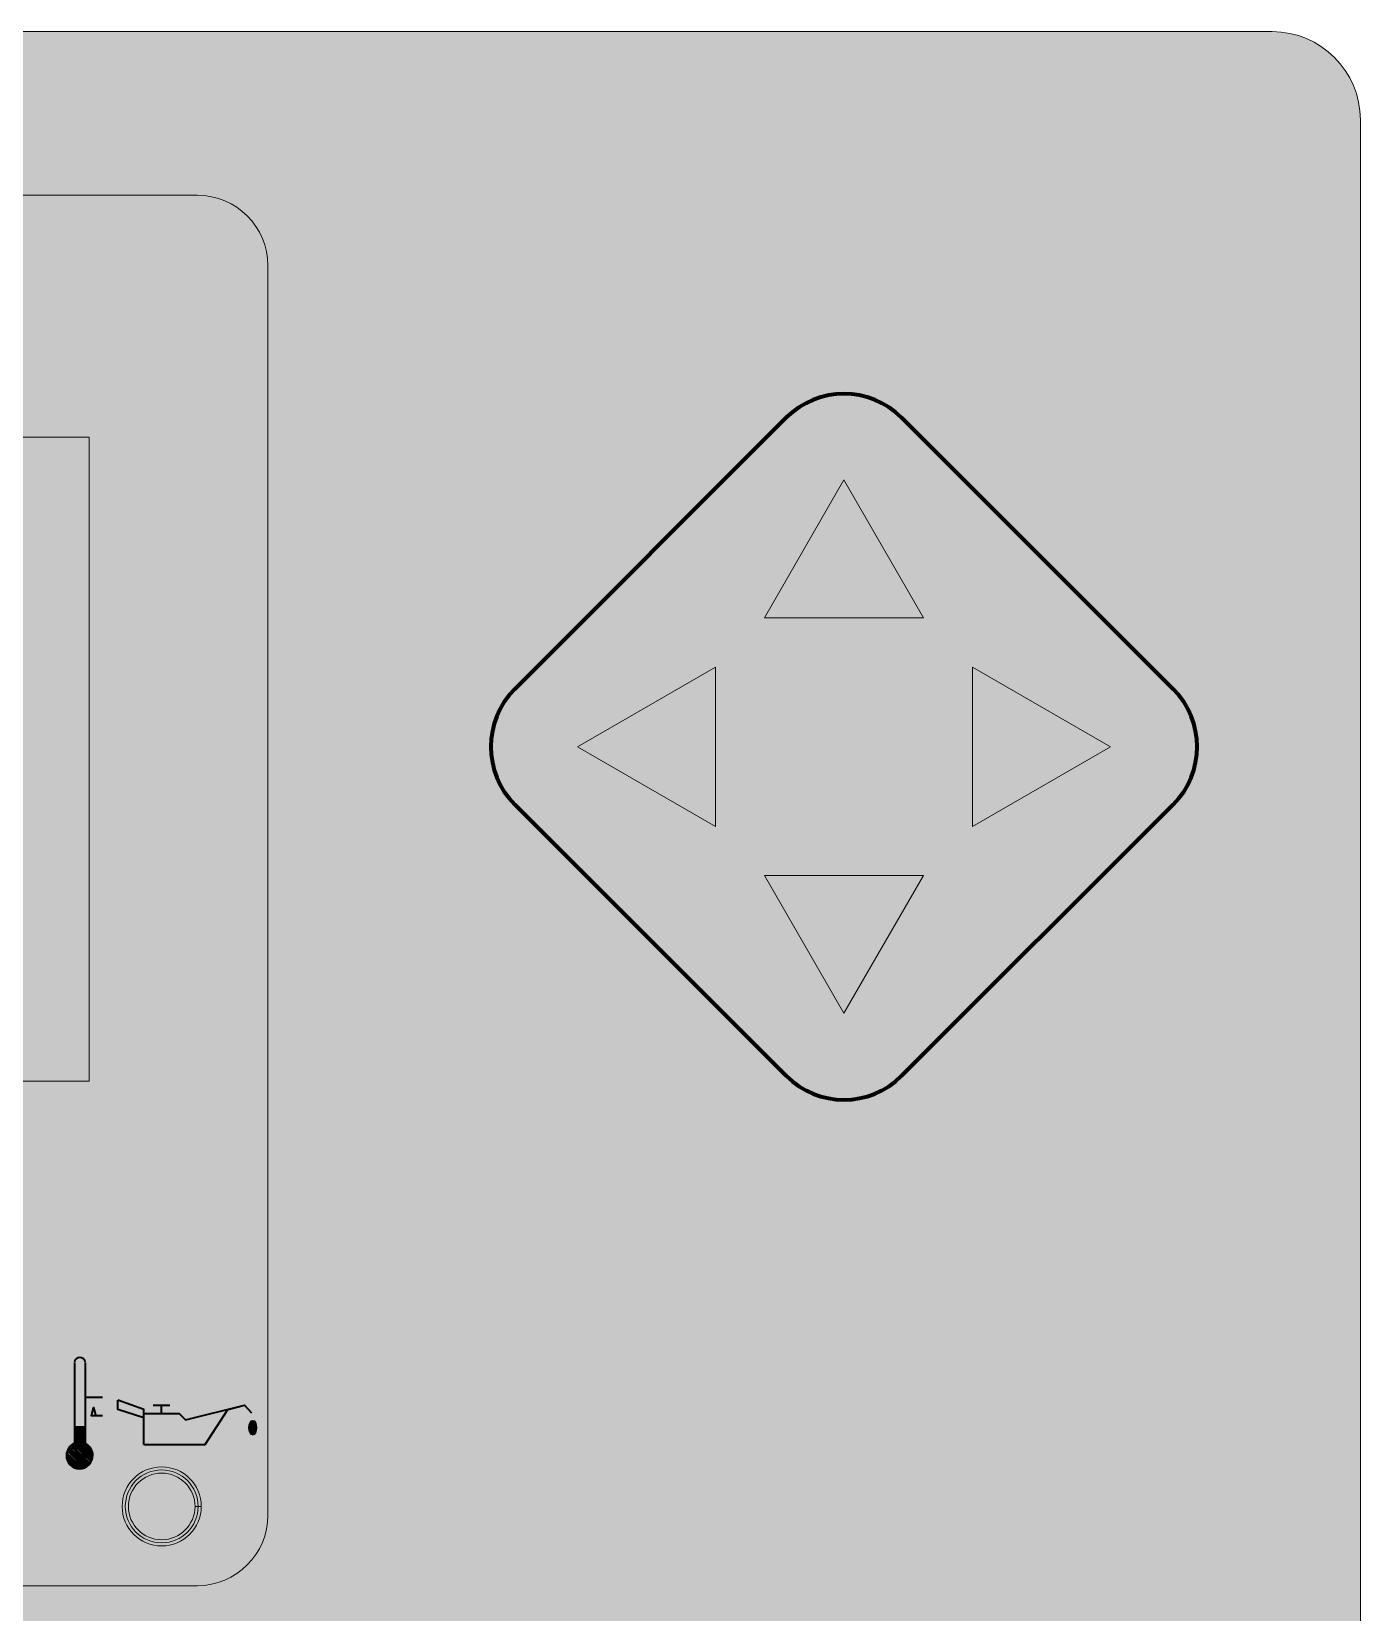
# Model space of a CAD drawing. Header units: millimetres. Extents: x 7 to 220, y 158 to 310.
# Drawn here: x 144.9 to 220.2, y 220.1 to 309.6 of the extents above; entities that cross this region are included whole.
import ezdxf

# ---------------------------------------------------------------- set-up
doc = ezdxf.new("R2010")
doc.units = ezdxf.units.MM
doc.header["$MEASUREMENT"] = 0
doc.layers.add('SI_Base new', color=7, linetype='Continuous', lineweight=0)

# ---------------------------------------------------------------- blocks, each defined once
blk = doc.blocks.new('Block_5')
at = {"layer": 'SI_Base new', "true_color": 0x1d1d1b, "transparency": 33554687}
h = blk.add_hatch(color=250, dxfattribs=at)
h.dxf.hatch_style = 2
edge = h.paths.add_edge_path()
edge.add_spline(control_points=[(154.333, 226.068), (154.333, 226.068), (154.157, 226.068), (154.157, 226.068), (154.157, 225.546), (153.946, 225.076), (153.604, 224.733), (153.262, 224.392), (152.792, 224.18), (152.27, 224.18), (151.748, 224.18), (151.278, 224.392), (150.936, 224.733), (150.594, 225.076), (150.383, 225.546), (150.383, 226.068), (150.383, 226.589), (150.594, 227.06), (150.936, 227.402), (151.278, 227.744), (151.748, 227.955), (152.27, 227.955), (152.792, 227.955), (153.262, 227.744), (153.604, 227.402), (153.946, 227.06), (154.157, 226.589), (154.157, 226.068), (154.157, 226.068), (154.333, 226.068), (154.333, 226.068), (154.333, 226.068), (154.51, 226.068), (154.51, 226.068), (154.51, 227.304), (153.507, 228.307), (152.27, 228.307), (151.033, 228.307), (150.03, 227.304), (150.03, 226.068), (150.03, 224.831), (151.033, 223.828), (152.27, 223.828), (153.507, 223.828), (154.51, 224.831), (154.51, 226.068), (154.51, 226.068), (154.333, 226.068), (154.333, 226.068), (154.333, 226.068), (154.333, 226.068), (154.333, 226.068)], knot_values=[0, 0, 0, 0, 1, 1, 1, 2, 2, 2, 3, 3, 3, 4, 4, 4, 5, 5, 5, 6, 6, 6, 7, 7, 7, 8, 8, 8, 9, 9, 9, 10, 10, 10, 11, 11, 11, 12, 12, 12, 13, 13, 13, 14, 14, 14, 15, 15, 15, 16, 16, 16, 17, 17, 17, 17], degree=3, periodic=0)
at = {"layer": 'SI_Base new', "true_color": 0x3abff0, "transparency": 33554687}
h = blk.add_hatch(color=133, dxfattribs=at)
h.dxf.hatch_style = 2
edge = h.paths.add_edge_path()
edge.add_spline(control_points=[(154.333, 226.068), (154.333, 224.928), (153.41, 224.004), (152.27, 224.004), (151.13, 224.004), (150.207, 224.928), (150.207, 226.068), (150.207, 227.207), (151.13, 228.131), (152.27, 228.131), (153.41, 228.131), (154.333, 227.207), (154.333, 226.068), (154.333, 226.068), (154.333, 226.068), (154.333, 226.068)], knot_values=[0, 0, 0, 0, 1, 1, 1, 2, 2, 2, 3, 3, 3, 4, 4, 4, 5, 5, 5, 5], degree=3, periodic=0)
at = {"layer": 'SI_Base new'}
for points, knots in [([(154.333, 226.068), (154.333, 226.068), (154.157, 226.068), (154.157, 226.068), (154.157, 225.546), (153.946, 225.076), (153.604, 224.733), (153.262, 224.392), (152.792, 224.18), (152.27, 224.18), (151.748, 224.18), (151.278, 224.392), (150.936, 224.733), (150.594, 225.076), (150.383, 225.546), (150.383, 226.068), (150.383, 226.589), (150.594, 227.06), (150.936, 227.402), (151.278, 227.744), (151.748, 227.955), (152.27, 227.955), (152.792, 227.955), (153.262, 227.744), (153.604, 227.402), (153.946, 227.06), (154.157, 226.589), (154.157, 226.068), (154.157, 226.068), (154.333, 226.068), (154.333, 226.068), (154.333, 226.068), (154.51, 226.068), (154.51, 226.068), (154.51, 227.304), (153.507, 228.307), (152.27, 228.307), (151.033, 228.307), (150.03, 227.304), (150.03, 226.068), (150.03, 224.831), (151.033, 223.828), (152.27, 223.828), (153.507, 223.828), (154.51, 224.831), (154.51, 226.068), (154.51, 226.068), (154.333, 226.068), (154.333, 226.068), (154.333, 226.068), (154.333, 226.068), (154.333, 226.068)], [0, 0, 0, 0, 1, 1, 1, 2, 2, 2, 3, 3, 3, 4, 4, 4, 5, 5, 5, 6, 6, 6, 7, 7, 7, 8, 8, 8, 9, 9, 9, 10, 10, 10, 11, 11, 11, 12, 12, 12, 13, 13, 13, 14, 14, 14, 15, 15, 15, 16, 16, 16, 17, 17, 17, 17]), ([(154.333, 226.068), (154.333, 224.928), (153.41, 224.004), (152.27, 224.004), (151.13, 224.004), (150.207, 224.928), (150.207, 226.068), (150.207, 227.207), (151.13, 228.131), (152.27, 228.131), (153.41, 228.131), (154.333, 227.207), (154.333, 226.068), (154.333, 226.068), (154.333, 226.068), (154.333, 226.068)], [0, 0, 0, 0, 1, 1, 1, 2, 2, 2, 3, 3, 3, 4, 4, 4, 5, 5, 5, 5])]:
    blk.add_open_spline(points, degree=3, knots=knots, dxfattribs=at)
blk = doc.blocks.new('Block_36')
at = {"layer": 'SI_Base new', "true_color": 0xe0e0e0, "transparency": 33554687}
h = blk.add_hatch(color=254, dxfattribs=at)
edge = h.paths.add_edge_path()
edge.add_spline(control_points=[(157.668, 230.524), (157.668, 230.292), (157.56, 230.105), (157.426, 230.105), (157.292, 230.105), (157.183, 230.292), (157.183, 230.524), (157.183, 230.755), (157.292, 230.943), (157.426, 230.943), (157.56, 230.943), (157.668, 230.755), (157.668, 230.524)], knot_values=[0, 0, 0, 0, 1, 1, 1, 2, 2, 2, 3, 3, 3, 4, 4, 4, 4], degree=3, periodic=0)
edge.add_line((157.668, 230.524), (157.668, 230.524))
h = blk.add_hatch(color=254, dxfattribs=at)
h.dxf.hatch_style = 2
edge = h.paths.add_edge_path()
edge.add_spline(control_points=[(148.356, 228.943), (148.356, 228.533), (148.024, 228.201), (147.614, 228.201), (147.204, 228.201), (146.872, 228.533), (146.872, 228.943), (146.872, 229.353), (147.204, 229.686), (147.614, 229.686), (148.024, 229.686), (148.356, 229.353), (148.356, 228.943)], knot_values=[0, 0, 0, 0, 1, 1, 1, 2, 2, 2, 3, 3, 3, 4, 4, 4, 4], degree=3, periodic=0)
edge.add_line((148.356, 228.943), (148.356, 228.943))
at = {"layer": 'SI_Base new', "color": 254, "lineweight": 35, "true_color": 0xe0e0e0}
blk.add_line((148.915, 232.243), (147.945, 232.243), dxfattribs=at)
blk.add_lwpolyline([(148.915, 231.191), (148.287, 231.191), (148.407, 231.671), (148.527, 231.265)], dxfattribs=at)
for points, knots in [([(147.935, 234.234), (147.935, 234.394), (147.775, 234.513), (147.616, 234.513), (147.456, 234.513), (147.337, 234.394), (147.337, 234.234)], [0, 0, 0, 0, 1, 1, 1, 2, 2, 2, 2]), ([(151.263, 231.323), (151.263, 231.323), (151.263, 231.562), (151.263, 231.562), (151.263, 231.562), (149.787, 232.081), (149.787, 232.081)], [0, 0, 0, 0, 1, 1, 1, 2, 2, 2, 2]), ([(151.263, 231.083), (151.263, 231.083), (149.787, 231.562), (149.787, 231.562), (149.787, 231.562), (149.787, 232.081), (149.787, 232.081)], [0, 0, 0, 0, 1, 1, 1, 2, 2, 2, 2]), ([(151.263, 229.568), (151.263, 229.568), (151.263, 231.323), (151.263, 231.323), (151.263, 231.323), (153.257, 231.323), (153.257, 231.323), (153.257, 231.323), (153.616, 230.964), (153.616, 230.964)], [0, 0, 0, 0, 1, 1, 1, 2, 2, 2, 3, 3, 3, 3]), ([(153.616, 230.964), (153.616, 230.964), (156.966, 231.801), (156.966, 231.801), (156.966, 231.801), (157.365, 231.363), (157.365, 231.363)], [0, 0, 0, 0, 1, 1, 1, 2, 2, 2, 2]), ([(147.935, 230.206), (147.935, 230.206), (147.337, 229.608), (147.337, 229.608), (147.337, 229.608), (146.937, 229.249), (146.937, 229.249)], [0, 0, 0, 0, 1, 1, 1, 2, 2, 2, 2]), ([(147.337, 230.565), (147.337, 230.565), (147.376, 230.565), (147.376, 230.565), (147.376, 230.565), (147.337, 230.565), (147.337, 230.565)], [0, 0, 0, 0, 1, 1, 1, 2, 2, 2, 2]), ([(147.496, 230.445), (147.496, 230.445), (147.337, 230.445), (147.337, 230.445), (147.337, 230.445), (147.337, 230.565), (147.337, 230.565), (147.337, 230.565), (147.496, 230.565), (147.496, 230.565), (147.496, 230.565), (147.496, 230.445), (147.496, 230.445)], [0, 0, 0, 0, 1, 1, 1, 2, 2, 2, 3, 3, 3, 4, 4, 4, 4]), ([(147.935, 230.445), (147.935, 230.445), (147.775, 230.445), (147.775, 230.445), (147.775, 230.445), (147.775, 230.565), (147.775, 230.565), (147.775, 230.565), (147.935, 230.565), (147.935, 230.565), (147.935, 230.565), (147.935, 230.445), (147.935, 230.445)], [0, 0, 0, 0, 1, 1, 1, 2, 2, 2, 3, 3, 3, 4, 4, 4, 4]), ([(147.895, 230.565), (147.895, 230.565), (147.935, 230.565), (147.935, 230.565), (147.935, 230.565), (147.895, 230.565), (147.895, 230.565)], [0, 0, 0, 0, 1, 1, 1, 2, 2, 2, 2]), ([(148.356, 228.943), (148.356, 228.533), (148.024, 228.201), (147.614, 228.201), (147.204, 228.201), (146.872, 228.533), (146.872, 228.943), (146.872, 229.353), (147.204, 229.686), (147.614, 229.686), (148.024, 229.686), (148.356, 229.353), (148.356, 228.943)], [0, 0, 0, 0, 1, 1, 1, 2, 2, 2, 3, 3, 3, 4, 4, 4, 4]), ([(147.297, 229.648), (147.058, 229.528), (146.898, 229.249), (146.898, 228.97), (146.898, 228.571), (147.217, 228.212), (147.616, 228.212), (148.015, 228.212), (148.373, 228.571), (148.373, 228.97), (148.373, 229.249), (148.174, 229.528), (147.895, 229.648)], [0, 0, 0, 0, 1, 1, 1, 2, 2, 2, 3, 3, 3, 4, 4, 4, 4])]:
    blk.add_open_spline(points, degree=3, knots=knots, dxfattribs=at)
for points in [[(147.337, 234.194), (147.337, 234.194), (147.337, 230.565), (147.337, 230.565)], [(147.935, 234.194), (147.935, 234.194), (147.935, 230.565), (147.935, 230.565)], [(151.781, 231.801), (151.781, 231.801), (152.738, 231.801), (152.738, 231.801)], [(152.26, 231.323), (152.26, 231.323), (152.26, 231.801), (152.26, 231.801)], [(154.733, 229.568), (154.733, 229.568), (156.009, 231.562), (156.009, 231.562)], [(156.009, 231.562), (156.009, 231.562), (156.966, 231.801), (156.966, 231.801)], [(147.935, 230.565), (147.935, 230.565), (147.337, 230.565), (147.337, 230.565)], [(147.337, 230.565), (147.337, 230.565), (147.337, 229.608), (147.337, 229.608)], [(147.935, 229.967), (147.935, 229.967), (147.337, 230.565), (147.337, 230.565)], [(147.576, 230.565), (147.576, 230.565), (147.337, 230.326), (147.337, 230.326)], [(147.695, 230.565), (147.695, 230.565), (147.337, 230.206), (147.337, 230.206)], [(147.815, 230.565), (147.815, 230.565), (147.337, 230.086), (147.337, 230.086)], [(147.935, 230.565), (147.935, 230.565), (147.337, 229.967), (147.337, 229.967)], [(147.935, 229.847), (147.935, 229.847), (147.337, 230.445), (147.337, 230.445)], [(147.935, 230.445), (147.935, 230.445), (147.337, 229.847), (147.337, 229.847)], [(147.935, 229.728), (147.935, 229.728), (147.337, 230.326), (147.337, 230.326)], [(147.935, 230.326), (147.935, 230.326), (147.337, 229.728), (147.337, 229.728)], [(148.333, 229.209), (148.333, 229.209), (147.337, 230.206), (147.337, 230.206)], [(147.935, 230.086), (147.935, 230.086), (147.416, 230.565), (147.416, 230.565)], [(147.935, 230.206), (147.935, 230.206), (147.536, 230.565), (147.536, 230.565)], [(147.935, 230.326), (147.935, 230.326), (147.655, 230.565), (147.655, 230.565)], [(147.935, 230.565), (147.935, 230.565), (147.935, 229.608), (147.935, 229.608)], [(147.935, 230.086), (147.935, 230.086), (146.898, 229.049), (146.898, 229.049)], [(148.054, 228.332), (148.054, 228.332), (147.018, 229.368), (147.018, 229.368)], [(148.134, 228.371), (148.134, 228.371), (147.058, 229.408), (147.058, 229.408)], [(148.174, 228.411), (148.174, 228.411), (147.137, 229.488), (147.137, 229.488)], [(148.214, 228.491), (148.214, 228.491), (147.177, 229.528), (147.177, 229.528)], [(148.294, 228.571), (148.294, 228.571), (147.257, 229.568), (147.257, 229.568)], [(148.373, 229.049), (148.373, 229.049), (147.337, 230.086), (147.337, 230.086)], [(148.373, 228.93), (148.373, 228.93), (147.337, 229.967), (147.337, 229.967)], [(148.373, 228.81), (148.373, 228.81), (147.337, 229.847), (147.337, 229.847)], [(148.333, 228.73), (148.333, 228.73), (147.337, 229.728), (147.337, 229.728)], [(148.333, 228.65), (148.333, 228.65), (147.337, 229.608), (147.337, 229.608)], [(151.263, 229.568), (151.263, 229.568), (154.733, 229.568), (154.733, 229.568)], [(147.815, 228.212), (147.815, 228.212), (146.898, 229.089), (146.898, 229.089)], [(147.695, 228.212), (147.695, 228.212), (146.898, 229.01), (146.898, 229.01)], [(147.576, 228.212), (147.576, 228.212), (146.898, 228.89), (146.898, 228.89)], [(147.456, 228.212), (147.456, 228.212), (146.898, 228.77), (146.898, 228.77)], [(147.895, 228.252), (147.895, 228.252), (146.937, 229.209), (146.937, 229.209)], [(147.975, 228.292), (147.975, 228.292), (146.977, 229.289), (146.977, 229.289)], [(147.257, 228.292), (147.257, 228.292), (147.018, 228.531), (147.018, 228.531)]]:
    blk.add_open_spline(points, degree=3, dxfattribs=at)
at = {"layer": 'SI_Base new'}
for points in [[(157.668, 230.524), (157.668, 230.292), (157.56, 230.105), (157.426, 230.105), (157.292, 230.105), (157.183, 230.292), (157.183, 230.524), (157.183, 230.755), (157.292, 230.943), (157.426, 230.943), (157.56, 230.943), (157.668, 230.755), (157.668, 230.524)], [(148.356, 228.943), (148.356, 228.533), (148.024, 228.201), (147.614, 228.201), (147.204, 228.201), (146.872, 228.533), (146.872, 228.943), (146.872, 229.353), (147.204, 229.686), (147.614, 229.686), (148.024, 229.686), (148.356, 229.353), (148.356, 228.943)]]:
    blk.add_open_spline(points, degree=3, knots=[0, 0, 0, 0, 1, 1, 1, 2, 2, 2, 3, 3, 3, 4, 4, 4, 4], dxfattribs=at)
blk = doc.blocks.new('Block_41')
at = {"layer": 'SI_Base new', "true_color": 0xe0e0e0, "transparency": 33554687}
h = blk.add_hatch(color=254, dxfattribs=at)
h.dxf.hatch_style = 2
h.paths.add_polyline_path([(190.916, 254.01), (186.406, 261.822), (195.427, 261.822)])
at = {"layer": 'SI_Base new'}
blk.add_lwpolyline([(190.916, 254.01), (186.406, 261.822), (195.427, 261.822)], close=True, dxfattribs=at)
blk = doc.blocks.new('Block_42')
at = {"layer": 'SI_Base new', "true_color": 0xe0e0e0, "transparency": 33554687}
h = blk.add_hatch(color=254, dxfattribs=at)
h.dxf.hatch_style = 2
h.paths.add_polyline_path([(206.01, 269.108), (198.198, 264.597), (198.198, 273.618)])
at = {"layer": 'SI_Base new'}
blk.add_lwpolyline([(206.01, 269.108), (198.198, 264.597), (198.198, 273.618)], close=True, dxfattribs=at)
blk = doc.blocks.new('Block_43')
at = {"layer": 'SI_Base new', "true_color": 0xe0e0e0, "transparency": 33554687}
h = blk.add_hatch(color=254, dxfattribs=at)
h.dxf.hatch_style = 2
h.paths.add_polyline_path([(175.826, 269.108), (183.638, 273.618), (183.638, 264.597)])
at = {"layer": 'SI_Base new'}
blk.add_lwpolyline([(175.826, 269.108), (183.638, 273.618), (183.638, 264.597)], close=True, dxfattribs=at)
blk = doc.blocks.new('Block_44')
at = {"layer": 'SI_Base new', "true_color": 0xe0e0e0, "transparency": 33554687}
h = blk.add_hatch(color=254, dxfattribs=at)
h.dxf.hatch_style = 2
h.paths.add_polyline_path([(190.916, 284.229), (195.427, 276.417), (186.406, 276.417)])
at = {"layer": 'SI_Base new'}
blk.add_lwpolyline([(190.916, 284.229), (195.427, 276.417), (186.406, 276.417)], close=True, dxfattribs=at)

msp = doc.modelspace()

# ---------------------------------------------------------------- hatches: boundary and pattern name
at = {"layer": 'SI_Base new', "true_color": 0x1d252c, "transparency": 33554687}
h = msp.add_hatch(color=250, dxfattribs=at)
h.dxf.hatch_style = 2
edge = h.paths.add_edge_path()
edge.add_spline(control_points=[(215.166, 158.432), (215.166, 158.432), (12.166, 158.432), (12.166, 158.432), (9.405, 158.432), (7.166, 160.671), (7.166, 163.432), (7.166, 163.432), (7.166, 304.632), (7.166, 304.632), (7.166, 307.394), (9.405, 309.632), (12.166, 309.632), (12.166, 309.632), (215.166, 309.632), (215.166, 309.632), (217.928, 309.632), (220.166, 307.394), (220.166, 304.632), (220.166, 304.632), (220.166, 163.432), (220.166, 163.432), (220.166, 160.671), (217.928, 158.432), (215.166, 158.432)], knot_values=[0, 0, 0, 0, 1, 1, 1, 2, 2, 2, 3, 3, 3, 4, 4, 4, 5, 5, 5, 6, 6, 6, 7, 7, 7, 8, 8, 8, 8], degree=3, periodic=0)
at = {"layer": 'SI_Base new', "true_color": 0x000000, "transparency": 33554687}
h = msp.add_hatch(color=18, dxfattribs=at)
h.dxf.hatch_style = 2
edge = h.paths.add_edge_path()
edge.add_spline(control_points=[(154.29, 221.575), (154.29, 221.575), (73.625, 221.575), (73.625, 221.575), (71.416, 221.575), (69.625, 223.366), (69.625, 225.575), (69.625, 225.575), (69.625, 296.362), (69.625, 296.362), (69.625, 298.561), (71.425, 300.361), (73.625, 300.361), (73.625, 300.361), (154.29, 300.361), (154.29, 300.361), (156.499, 300.361), (158.29, 298.571), (158.29, 296.362), (158.29, 296.362), (158.29, 225.575), (158.29, 225.575), (158.29, 223.375), (156.49, 221.575), (154.29, 221.575), (154.29, 221.575), (154.29, 221.575), (154.29, 221.575)], knot_values=[0, 0, 0, 0, 1, 1, 1, 2, 2, 2, 3, 3, 3, 4, 4, 4, 5, 5, 5, 6, 6, 6, 7, 7, 7, 8, 8, 8, 9, 9, 9, 9], degree=3, periodic=0)
at = {"layer": 'SI_Base new', "true_color": 0x1d252c, "transparency": 33554687}
h = msp.add_hatch(color=250, dxfattribs=at)
edge = h.paths.add_edge_path()
edge.add_spline(control_points=[(209.569, 265.842), (209.569, 265.842), (194.183, 250.457), (194.183, 250.457), (192.386, 248.66), (189.446, 248.66), (187.649, 250.457), (187.649, 250.457), (172.264, 265.842), (172.264, 265.842), (170.467, 267.639), (170.467, 270.579), (172.264, 272.376), (172.264, 272.376), (187.649, 287.762), (187.649, 287.762), (189.446, 289.558), (192.386, 289.558), (194.183, 287.762), (194.183, 287.762), (209.569, 272.376), (209.569, 272.376), (211.365, 270.579), (211.365, 267.639), (209.569, 265.842)], knot_values=[0, 0, 0, 0, 1, 1, 1, 2, 2, 2, 3, 3, 3, 4, 4, 4, 5, 5, 5, 6, 6, 6, 7, 7, 7, 8, 8, 8, 8], degree=3, periodic=0)
at = {"layer": 'SI_Base new', "true_color": 0x189cd9, "transparency": 33554687}
h = msp.add_hatch(color=142, dxfattribs=at)
h.dxf.hatch_style = 2
h.paths.add_polyline_path([(79.163, 286.655), (148.163, 286.655), (148.163, 250.155), (79.163, 250.155)])

# ---------------------------------------------------------------- linework, layer by layer
at = {"layer": 'SI_Base new'}
msp.add_lwpolyline([(79.163, 286.655), (148.163, 286.655), (148.163, 250.155), (79.163, 250.155), (79.163, 286.655)], close=True, dxfattribs=at)
for points, knots in [([(215.166, 158.432), (215.166, 158.432), (12.166, 158.432), (12.166, 158.432), (9.405, 158.432), (7.166, 160.671), (7.166, 163.432), (7.166, 163.432), (7.166, 304.632), (7.166, 304.632), (7.166, 307.394), (9.405, 309.632), (12.166, 309.632), (12.166, 309.632), (215.166, 309.632), (215.166, 309.632), (217.928, 309.632), (220.166, 307.394), (220.166, 304.632), (220.166, 304.632), (220.166, 163.432), (220.166, 163.432), (220.166, 160.671), (217.928, 158.432), (215.166, 158.432)], [0, 0, 0, 0, 1, 1, 1, 2, 2, 2, 3, 3, 3, 4, 4, 4, 5, 5, 5, 6, 6, 6, 7, 7, 7, 8, 8, 8, 8]), ([(154.29, 221.575), (154.29, 221.575), (73.625, 221.575), (73.625, 221.575), (71.416, 221.575), (69.625, 223.366), (69.625, 225.575), (69.625, 225.575), (69.625, 296.362), (69.625, 296.362), (69.625, 298.561), (71.425, 300.361), (73.625, 300.361), (73.625, 300.361), (154.29, 300.361), (154.29, 300.361), (156.499, 300.361), (158.29, 298.571), (158.29, 296.362), (158.29, 296.362), (158.29, 225.575), (158.29, 225.575), (158.29, 223.375), (156.49, 221.575), (154.29, 221.575), (154.29, 221.575), (154.29, 221.575), (154.29, 221.575)], [0, 0, 0, 0, 1, 1, 1, 2, 2, 2, 3, 3, 3, 4, 4, 4, 5, 5, 5, 6, 6, 6, 7, 7, 7, 8, 8, 8, 9, 9, 9, 9])]:
    msp.add_open_spline(points, degree=3, knots=knots, dxfattribs=at)
at = {"layer": 'SI_Base new', "color": 30, "lineweight": 70, "true_color": 0xec672d}
msp.add_open_spline([(209.569, 265.842), (209.569, 265.842), (194.183, 250.457), (194.183, 250.457), (192.386, 248.66), (189.446, 248.66), (187.649, 250.457), (187.649, 250.457), (172.264, 265.842), (172.264, 265.842), (170.467, 267.639), (170.467, 270.579), (172.264, 272.376), (172.264, 272.376), (187.649, 287.762), (187.649, 287.762), (189.446, 289.558), (192.386, 289.558), (194.183, 287.762), (194.183, 287.762), (209.569, 272.376), (209.569, 272.376), (211.365, 270.579), (211.365, 267.639), (209.569, 265.842)], degree=3, knots=[0, 0, 0, 0, 1, 1, 1, 2, 2, 2, 3, 3, 3, 4, 4, 4, 5, 5, 5, 6, 6, 6, 7, 7, 7, 8, 8, 8, 8], dxfattribs=at)

# ---------------------------------------------------------------- block references
at = {"layer": 'SI_Base new'}
for name in ['Block_44', 'Block_43', 'Block_42', 'Block_41', 'Block_36', 'Block_5']:
    msp.add_blockref(name, (0, 0), dxfattribs=at)

doc.saveas('drawing.dxf')
